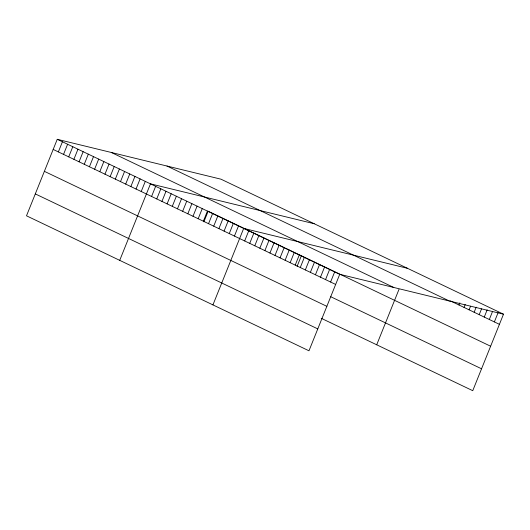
<?xml version="1.0" encoding="UTF-8"?>
<svg xmlns="http://www.w3.org/2000/svg" width="530" height="530" viewBox="0 0 530 530"><rect width="100%" height="100%" fill="white"/><g stroke="black" fill="none" stroke-linecap="round" stroke-linejoin="round"><path stroke-width="0.79" d="M503.5 314.197L221.023 179.2L57.253 139.304L26.5 215.803L308.977 350.8L339.73 274.302L503.5 314.197L472.747 390.696L321.22 318.278M58.36 151.911L62.434 141.775M63.534 154.389L67.608 144.253M68.715 156.86L72.789 146.73M73.895 159.338L77.97 149.202M79.069 161.809L83.144 151.679M84.25 164.287L88.324 154.15M89.431 166.758L93.505 156.628M94.612 169.236L98.679 159.106M99.786 171.713L103.86 161.577M104.966 174.185L109.041 164.055M110.147 176.662L114.222 166.526M115.321 179.133L119.396 169.004M120.502 181.611L124.576 171.475M125.683 184.089L129.757 173.953M130.864 186.56L134.931 176.43M136.038 189.038L140.112 178.901M141.219 191.509L145.293 181.379M119.72 260.349L150.467 183.85L314.237 223.746M151.573 196.458L155.648 186.328M156.754 198.935L160.828 188.806M161.935 201.413L166.009 191.277M167.109 203.884L171.183 193.755M172.29 206.362L176.364 196.226M177.47 208.833L181.545 198.704M182.651 211.311L186.719 201.175M187.825 213.789L191.9 203.652M193.006 216.26L197.081 206.13M198.187 218.738L202.255 208.601M203.361 221.209L207.435 211.079M203.891 221.812L208.144 211.231L238.48 225.727M208.542 223.686L212.616 213.55M213.722 226.158L217.797 216.028M218.897 228.635L222.971 218.506M224.077 231.113L228.152 220.977M229.258 233.584L233.332 223.455M234.439 236.062L238.507 225.926M212.934 304.902L243.687 228.403L407.457 268.299M244.668 240.951L248.742 230.822M249.723 243.369L253.797 233.233M254.778 245.781L258.852 235.651M259.832 248.199L263.907 238.069M264.887 250.617L268.962 240.481M269.942 253.029L274.017 242.899M274.997 255.447L279.072 245.31M280.052 257.865L284.126 247.729M285.107 260.276L289.181 250.147M290.162 262.695L294.236 252.558M295.217 265.106L299.291 254.976M297.111 266.358L301.365 255.785M300.272 267.524L304.346 257.394M305.326 269.942L309.401 259.806M310.381 272.354L314.456 262.224M315.436 274.772L319.51 264.642M320.491 277.19L324.565 267.054M325.546 279.601L329.62 269.472M330.601 282.02L334.675 271.89M376.704 344.798L398.984 289.38M458.987 305.008L459.861 302.835M464.042 307.42L465.208 304.525M469.096 309.838L470.554 306.221M474.151 312.25L476.192 307.188M479.206 314.668L481.531 308.877M484.261 317.086L487.169 309.845M489.316 319.497L492.516 311.541M494.371 321.915L498.154 312.508M450.321 300.861L499.426 324.334M166.976 166.036L449.453 301.033M111.293 152.468L393.777 287.465M239.215 226.085L249.577 231.034M250.312 231.385L285.087 248.007M285.829 248.358L296.184 253.307M296.926 253.658L331.694 270.28M332.436 270.631L490.621 346.229M57.253 139.304L339.73 274.302M53.179 149.434L335.656 284.438M330.76 296.734L481.551 368.794M44.374 171.336L326.851 306.333M35.305 193.9L317.781 328.898"/></g></svg>
